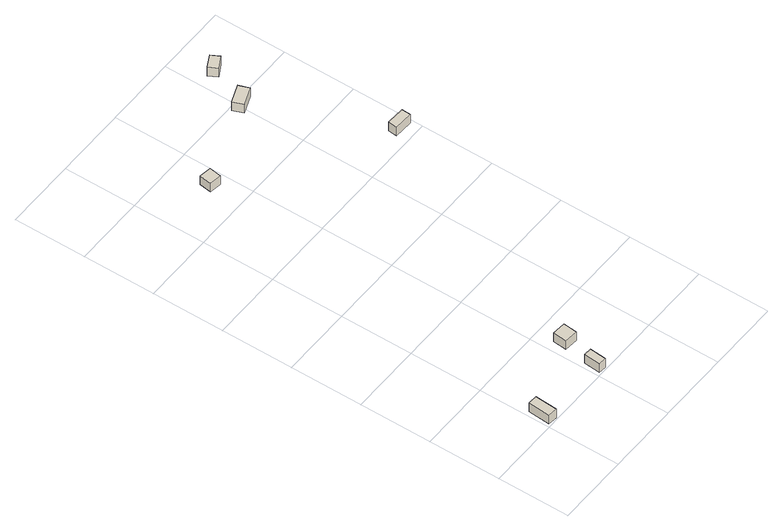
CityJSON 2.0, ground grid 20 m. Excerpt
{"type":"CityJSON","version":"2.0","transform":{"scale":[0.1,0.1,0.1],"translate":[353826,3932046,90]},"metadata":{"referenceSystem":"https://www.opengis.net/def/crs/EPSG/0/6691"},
"CityObjects":{
"building1":{"type":"Building","attributes":{"BuildingIDAttribute.prefecture":"14","BuildingIDAttribute.city":"14153","BuildingDetailAttribute.surveyYear":2015},"geometry":[{"type":"Solid","lod":"1","boundaries":[[[[0,1,2,3]],[[2,4,5,3]],[[1,6,4,2]],[[0,7,6,1]],[[3,5,7,0]],[[4,6,7,5]]]]}]},
"building2":{"type":"Building","attributes":{"measuredHeight":3.2,"BuildingIDAttribute.prefecture":"14","BuildingIDAttribute.city":"14153","BuildingDetailAttribute.surveyYear":2015},"geometry":[{"type":"Solid","lod":"1","boundaries":[[[[8,9,10,11]],[[10,12,13,11]],[[9,14,12,10]],[[8,15,14,9]],[[11,13,15,8]],[[12,14,15,13]]]]}]},
"building3":{"type":"Building","attributes":{"BuildingIDAttribute.prefecture":"14","BuildingIDAttribute.city":"14153","BuildingDetailAttribute.surveyYear":2015},"geometry":[{"type":"Solid","lod":"1","boundaries":[[[[16,17,18,19]],[[18,20,21,19]],[[17,22,20,18]],[[16,23,22,17]],[[19,21,23,16]],[[20,22,23,21]]]]}]},
"building4":{"type":"Building","attributes":{"BuildingIDAttribute.prefecture":"14","BuildingIDAttribute.city":"14153","BuildingDetailAttribute.surveyYear":2015},"geometry":[{"type":"Solid","lod":"1","boundaries":[[[[24,25,26,27]],[[26,28,29,27]],[[25,30,28,26]],[[24,31,30,25]],[[27,29,31,24]],[[28,30,31,29]]]]}]},
"building5":{"type":"Building","attributes":{"BuildingIDAttribute.prefecture":"14","BuildingIDAttribute.city":"14153","BuildingDetailAttribute.surveyYear":2015},"geometry":[{"type":"Solid","lod":"1","boundaries":[[[[32,33,34,35]],[[34,36,37,35]],[[33,38,36,34]],[[32,39,38,33]],[[35,37,39,32]],[[36,38,39,37]]]]}]},
"building6":{"type":"Building","attributes":{"BuildingIDAttribute.prefecture":"14","BuildingIDAttribute.city":"14153","BuildingDetailAttribute.surveyYear":2015},"geometry":[{"type":"Solid","lod":"1","boundaries":[[[[40,41,42,43]],[[42,44,45,43]],[[41,46,44,42]],[[40,47,46,41]],[[43,45,47,40]],[[44,46,47,45]]]]}]},
"building7":{"type":"Building","attributes":{"BuildingIDAttribute.prefecture":"14","BuildingIDAttribute.city":"14153","BuildingDetailAttribute.surveyYear":2015},"geometry":[{"type":"Solid","lod":"1","boundaries":[[[[48,49,50,51]],[[50,52,53,51]],[[49,54,52,50]],[[48,55,54,49]],[[51,53,55,48]],[[52,54,55,53]]]]}]}
},
"vertices":[
[13,68,2],[39,66,2],[35,4,2],[9,6,2],[35,4,32],[9,6,32],[39,66,32],[13,68,32],
[237,51,1],[233,5,1],[211,7,1],[215,53,1],[211,7,31],[215,53,31],[233,5,31],[237,51,31],
[223,112,3],[226,151,3],[264,148,3],[260,109,3],[264,148,33],[260,109,33],[226,151,33],[223,112,33],
[136,1078,7],[141,1112,7],[174,1107,7],[169,1073,7],[174,1107,37],[169,1073,37],[141,1112,37],[136,1078,37],
[437,1180,6],[386,1161,6],[375,1191,6],[426,1210,6],[375,1191,36],[426,1210,36],[386,1161,36],[437,1180,36],
[591,853,4],[590,828,4],[538,831,4],[540,856,4],[538,831,34],[540,856,34],[590,828,34],[591,853,34],
[428,1300,9],[463,1318,9],[476,1294,9],[441,1275,9],[476,1294,39],[441,1275,39],[463,1318,39],[428,1300,39]
]}
